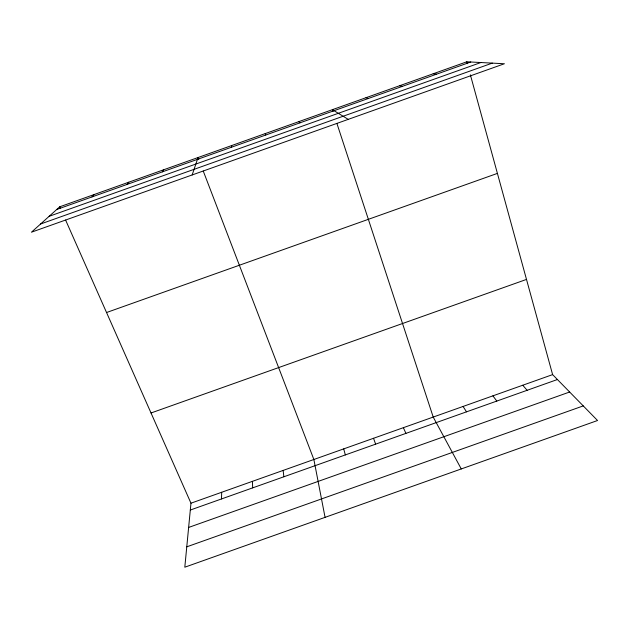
<?xml version="1.0" encoding="UTF-8"?>
<svg xmlns="http://www.w3.org/2000/svg" width="629" height="629" viewBox="0 0 629 629"><rect width="100%" height="100%" fill="white"/><g stroke="black" fill="none" stroke-linecap="round" stroke-linejoin="round"><path stroke-width="0.94" d="M221.494 498.954L221.683 492.271M231.59 147.194L231.637 145.566M65.597 220.04L190.964 503.192L184.808 567.201L597.55 420.51L552.616 374.617L470.374 74.851M192.16 174.956L198.064 157.525L198.756 159.326M162.266 171.89L163.477 169.846M127.089 184.415L128.89 182.166M91.92 196.94L94.311 194.479M59.739 206.799L31.45 232.195L504.403 63.749L466.797 61.799L59.739 206.799L60.518 208.561M56.759 209.473L470.751 62.004M49.133 216.313L480.894 62.53M40.563 224.01L492.287 63.12M106.545 312.519L497.413 173.392M151.023 412.986L526.497 279.418M190.964 503.192L552.616 374.617M190.304 510.04L557.42 379.523M188.629 527.448L569.646 392.009M186.766 546.829L583.248 405.902M433.192 73.774L436.573 74.183M399.588 85.741L402.403 86.354M365.992 97.707L368.232 98.525M348.23 119.368L332.395 109.674L333 111.506M298.806 121.641L299.899 122.867M522.762 385.231L527.118 390.294M492.908 395.845L496.808 401.074M463.062 406.46L466.514 411.846M461.269 468.943L433.216 417.066L336.9 123.41M403.37 427.673L405.925 433.381M203.238 171.017L313.871 459.5L325.067 517.352M265.218 133.6L265.745 135.031M373.532 438.287L375.631 444.153M466.797 61.799L467.308 63.663M343.701 448.894L345.345 454.916M283.136 470.421L283.868 476.774M252.41 481.35L252.677 487.86"/></g></svg>
